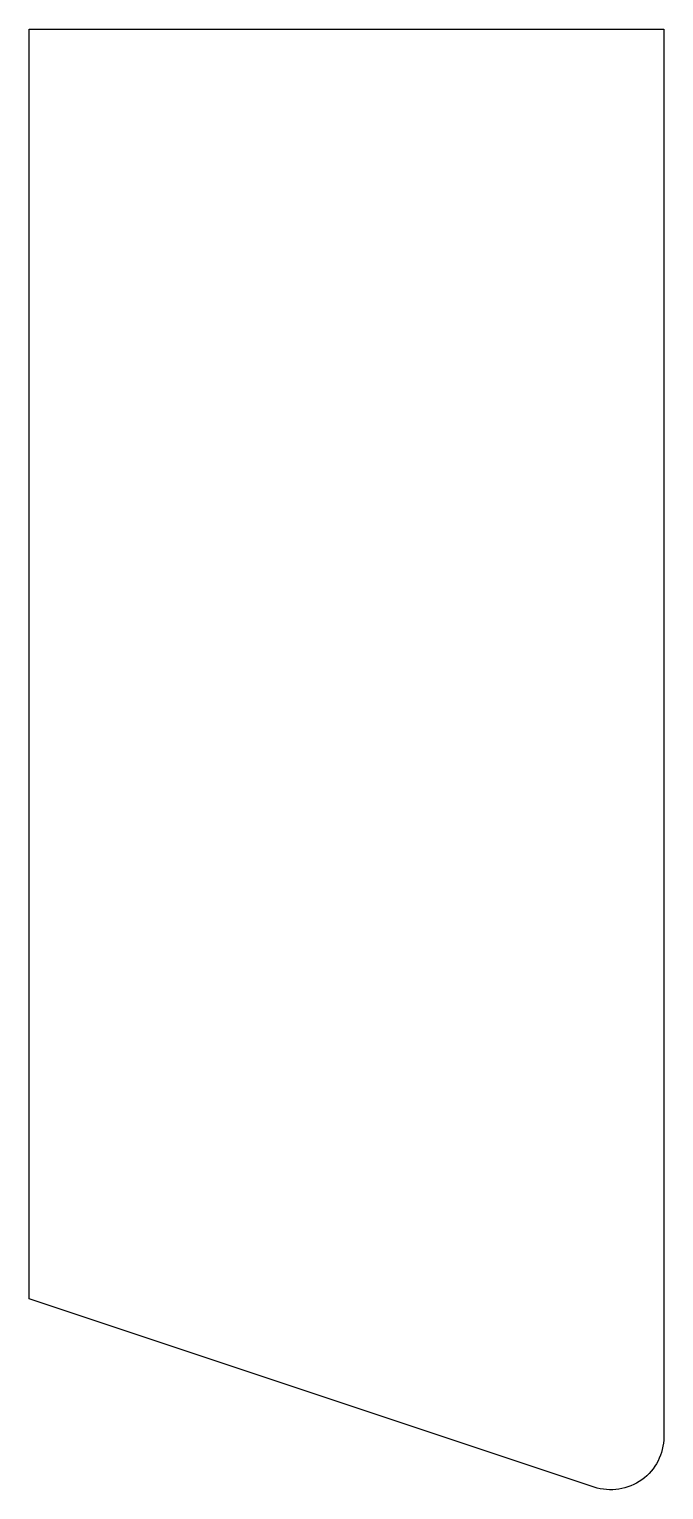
# Model space of a CAD drawing. Header units: inches. Extents: x 0 to 6, y -13.8 to 0.
import ezdxf

# ---------------------------------------------------------------- set-up
doc = ezdxf.new("R2010")
doc.units = ezdxf.units.IN
doc.header["$MEASUREMENT"] = 0

msp = doc.modelspace()

# ---------------------------------------------------------------- linework, layer by layer
msp.add_lwpolyline([(0, 0), (6, 0), (6, -13.306, -0.511918), (5.342, -13.781), (0, -12)], format="xyb", close=True)

doc.saveas('drawing.dxf')
